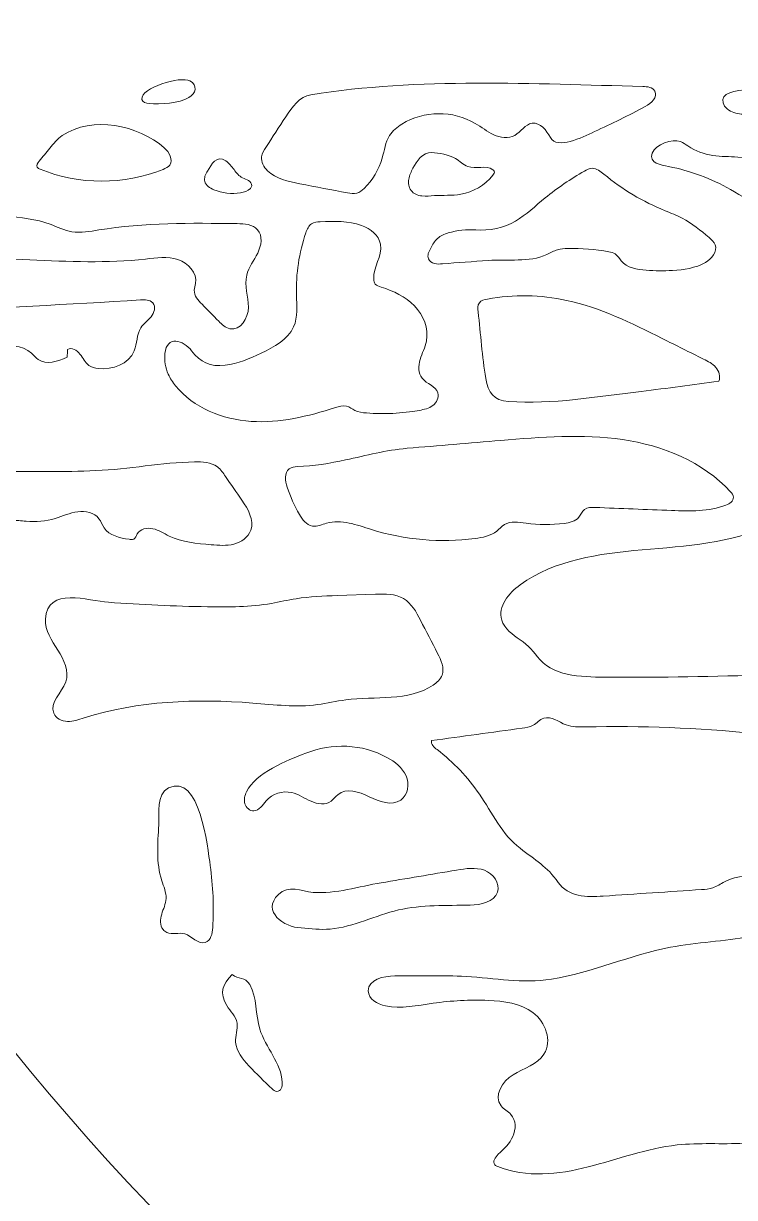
# Model space of a CAD drawing. Header units: millimetres. Extents: x 270 to 572, y -98 to 204.
# Drawn here: x 304.4 to 348, y -50.4 to 21.7 of the extents above; entities that cross this region are included whole.
import ezdxf

# ---------------------------------------------------------------- set-up
doc = ezdxf.new("R2010")
doc.units = ezdxf.units.MM
doc.header["$MEASUREMENT"] = 0
doc.layers.add('layer 1', color=7, linetype='Continuous')

msp = doc.modelspace()

# ---------------------------------------------------------------- linework, layer by layer
at = {"layer": 'layer 1', "color": 30, "lineweight": 20}
msp.add_ellipse((421.3666, 53.4208), major_axis=(0, 151.0001), ratio=0.9999993, dxfattribs=at)
at = {"layer": 'layer 1', "color": 250, "lineweight": 9}
for points, knots in [([(312.124, 16.7576), (311.937, 16.7682), (311.7077, 16.8317), (311.683, 17.0151), (311.683, 17.0151), (311.5701, 17.7489), (314.0713, 18.4509), (314.6146, 18.1616), (314.6146, 18.1616), (315.1261, 17.8865), (314.9815, 17.3749), (314.5687, 17.1245), (314.5687, 17.1245), (313.9831, 16.7646), (312.7907, 16.7188), (312.124, 16.7576)], [0, 0, 0, 0, 0.2, 0.2, 0.2, 0.2, 0.4, 0.4, 0.4, 0.4, 0.6, 0.6, 0.6, 0.6, 1, 1, 1, 1]), ([(342.5581, 16.5812), (341.5386, 16.0344), (340.5014, 15.5193), (339.4502, 15.0396), (339.4502, 15.0396), (338.6564, 14.6797), (337.1712, 13.9213), (336.7408, 14.6797), (336.7408, 14.6797), (336.4903, 15.1172), (336.1235, 15.6181), (335.6225, 15.5511), (335.6225, 15.5511), (335.1886, 15.4946), (334.9381, 15.0254), (334.5501, 14.8103), (334.5501, 14.8103), (334.162, 14.5951), (333.6681, 14.6656), (333.266, 14.8491), (333.266, 14.8491), (332.8603, 15.036), (332.511, 15.3218), (332.1265, 15.5476), (332.1265, 15.5476), (330.7753, 16.3519), (328.9762, 16.3343), (327.6356, 15.5052), (327.6356, 15.5052), (327.3428, 15.3218), (327.0641, 15.0995), (326.8772, 14.8067), (326.8772, 14.8067), (326.6126, 14.3904), (326.5561, 13.8824), (326.4221, 13.4097), (326.4221, 13.4097), (326.221, 12.7112), (325.84, 12.0692), (325.3214, 11.5576), (325.3214, 11.5576), (325.1909, 11.4306), (325.0462, 11.3072), (324.8698, 11.2578), (324.8698, 11.2578), (324.6829, 11.2049), (324.4818, 11.2437), (324.2913, 11.2789), (324.2913, 11.2789), (323.3212, 11.4659), (322.3475, 11.6529), (321.3773, 11.8399), (321.3773, 11.8399), (320.6647, 11.9774), (319.9098, 12.1362), (319.3912, 12.6407), (319.3912, 12.6407), (319.1584, 12.8664), (318.982, 13.1804), (319.0243, 13.4979), (319.0243, 13.4979), (319.0525, 13.7096), (319.1725, 13.893), (319.2854, 14.0729), (319.2854, 14.0729), (319.6911, 14.6974), (320.0968, 15.3253), (320.5025, 15.9497), (320.5025, 15.9497), (320.887, 16.5424), (321.3527, 17.1915), (322.0476, 17.3044), (322.0476, 17.3044), (328.6622, 18.3557), (335.7142, 17.9782), (342.41, 17.8089), (342.41, 17.8089), (342.6887, 17.8018), (343.0167, 17.763), (343.1473, 17.5196), (343.1473, 17.5196), (343.3448, 17.1562), (342.9215, 16.7752), (342.5581, 16.5812)], [0, 0, 0, 0, 0.0454545, 0.0454545, 0.0454545, 0.0454545, 0.0909091, 0.0909091, 0.0909091, 0.0909091, 0.1363636, 0.1363636, 0.1363636, 0.1363636, 0.1818182, 0.1818182, 0.1818182, 0.1818182, 0.2272727, 0.2272727, 0.2272727, 0.2272727, 0.2727273, 0.2727273, 0.2727273, 0.2727273, 0.3181818, 0.3181818, 0.3181818, 0.3181818, 0.3636364, 0.3636364, 0.3636364, 0.3636364, 0.4090909, 0.4090909, 0.4090909, 0.4090909, 0.4545455, 0.4545455, 0.4545455, 0.4545455, 0.5, 0.5, 0.5, 0.5, 0.5454545, 0.5454545, 0.5454545, 0.5454545, 0.5909091, 0.5909091, 0.5909091, 0.5909091, 0.6363636, 0.6363636, 0.6363636, 0.6363636, 0.6818182, 0.6818182, 0.6818182, 0.6818182, 0.7272727, 0.7272727, 0.7272727, 0.7272727, 0.7727273, 0.7727273, 0.7727273, 0.7727273, 0.8181818, 0.8181818, 0.8181818, 0.8181818, 0.8636364, 0.8636364, 0.8636364, 0.8636364, 0.9090909, 0.9090909, 0.9090909, 0.9090909, 1, 1, 1, 1]), ([(360.645, 15.096), (358.8494, 13.9036), (356.5881, 13.7343), (354.4362, 13.6002), (354.4362, 13.6002), (353.7659, 13.5579), (353.0533, 13.5261), (352.4535, 13.8331), (352.4535, 13.8331), (351.9032, 14.1153), (351.5293, 14.6444), (351.0707, 15.0607), (351.0707, 15.0607), (350.4709, 15.6005), (349.7089, 15.9568), (348.9117, 16.0661), (348.9117, 16.0661), (348.6047, 16.1085), (348.2908, 16.1155), (347.9944, 16.2108), (347.9944, 16.2108), (347.7016, 16.306), (347.4159, 16.5106), (347.3347, 16.807), (347.3347, 16.807), (347.0067, 17.9606), (350.7532, 17.5972), (351.4199, 17.6219), (351.4199, 17.6219), (353.1273, 17.6889), (354.8313, 17.7877), (356.5317, 17.9147), (356.5317, 17.9147), (357.0961, 17.957), (357.6711, 18.0029), (358.2215, 17.8759), (358.2215, 17.8759), (359.2868, 17.6254), (360.0912, 16.7752), (360.8214, 15.9568), (360.8214, 15.9568), (360.9061, 15.8615), (360.9943, 15.7592), (361.0119, 15.6358), (361.0119, 15.6358), (361.0437, 15.4064), (360.8355, 15.223), (360.645, 15.096)], [0, 0, 0, 0, 0.0769231, 0.0769231, 0.0769231, 0.0769231, 0.1538462, 0.1538462, 0.1538462, 0.1538462, 0.2307692, 0.2307692, 0.2307692, 0.2307692, 0.3076923, 0.3076923, 0.3076923, 0.3076923, 0.3846154, 0.3846154, 0.3846154, 0.3846154, 0.4615385, 0.4615385, 0.4615385, 0.4615385, 0.5384615, 0.5384615, 0.5384615, 0.5384615, 0.6153846, 0.6153846, 0.6153846, 0.6153846, 0.6923077, 0.6923077, 0.6923077, 0.6923077, 0.7692308, 0.7692308, 0.7692308, 0.7692308, 0.8461538, 0.8461538, 0.8461538, 0.8461538, 1, 1, 1, 1]), ([(313.3834, 12.9864), (313.2882, 12.8559), (313.1329, 12.7853), (312.9812, 12.7253), (312.9812, 12.7253), (310.5894, 11.7623), (307.8236, 11.7623), (305.4353, 12.7324), (305.4353, 12.7324), (305.3683, 12.7571), (305.3013, 12.7888), (305.2625, 12.8488), (305.2625, 12.8488), (305.1919, 12.9688), (305.2836, 13.1169), (305.3718, 13.2228), (305.3718, 13.2228), (305.5905, 13.4909), (305.8093, 13.7554), (306.0245, 14.0236), (306.0245, 14.0236), (306.2573, 14.3058), (306.4937, 14.5951), (306.797, 14.7961), (306.797, 14.7961), (308.6456, 16.0273), (311.4361, 15.4629), (313.0447, 14.0447), (313.0447, 14.0447), (313.3517, 13.7766), (313.6268, 13.3145), (313.3834, 12.9864)], [0, 0, 0, 0, 0.1111111, 0.1111111, 0.1111111, 0.1111111, 0.2222222, 0.2222222, 0.2222222, 0.2222222, 0.3333333, 0.3333333, 0.3333333, 0.3333333, 0.4444444, 0.4444444, 0.4444444, 0.4444444, 0.5555556, 0.5555556, 0.5555556, 0.5555556, 0.6666667, 0.6666667, 0.6666667, 0.6666667, 0.7777778, 0.7777778, 0.7777778, 0.7777778, 1, 1, 1, 1]), ([(348.2343, 13.4697), (349.6525, 13.318), (350.9295, 12.5736), (352.1572, 11.8504), (352.1572, 11.8504), (352.2983, 11.7658), (352.4465, 11.6705), (352.4959, 11.5188), (352.4959, 11.5188), (352.5982, 11.1943), (352.2101, 10.9438), (351.8891, 10.8344), (351.8891, 10.8344), (351.2753, 10.6298), (350.6297, 10.4499), (349.9876, 10.5275), (349.9876, 10.5275), (349.1833, 10.6228), (348.4848, 11.099), (347.7792, 11.4941), (347.7792, 11.4941), (346.601, 12.1574), (345.3204, 12.6336), (343.9939, 12.8982), (343.9939, 12.8982), (343.5106, 12.997), (342.7592, 13.0922), (342.9885, 13.7237), (342.9885, 13.7237), (343.1861, 14.267), (344.2197, 14.6127), (344.7136, 14.4293), (344.7136, 14.4293), (344.8794, 14.3658), (345.024, 14.2564), (345.1722, 14.1576), (345.1722, 14.1576), (345.6343, 13.8578), (346.16, 13.6567), (346.7033, 13.5755), (346.7033, 13.5755), (347.2113, 13.4979), (347.7263, 13.5226), (348.2343, 13.4697)], [0, 0, 0, 0, 0.0833333, 0.0833333, 0.0833333, 0.0833333, 0.1666667, 0.1666667, 0.1666667, 0.1666667, 0.25, 0.25, 0.25, 0.25, 0.3333333, 0.3333333, 0.3333333, 0.3333333, 0.4166667, 0.4166667, 0.4166667, 0.4166667, 0.5, 0.5, 0.5, 0.5, 0.5833333, 0.5833333, 0.5833333, 0.5833333, 0.6666667, 0.6666667, 0.6666667, 0.6666667, 0.75, 0.75, 0.75, 0.75, 0.8333333, 0.8333333, 0.8333333, 0.8333333, 1, 1, 1, 1]), ([(328.8562, 11.092), (328.6022, 11.1202), (328.3447, 11.2225), (328.1895, 11.4271), (328.1895, 11.4271), (328.0413, 11.6211), (328.0096, 11.8822), (328.0519, 12.1221), (328.0519, 12.1221), (328.0907, 12.362), (328.1965, 12.5842), (328.3094, 12.7994), (328.3094, 12.7994), (328.5352, 13.2228), (328.9021, 13.7801), (329.4524, 13.7554), (329.4524, 13.7554), (329.9005, 13.7343), (330.5319, 13.6179), (330.9165, 13.3921), (330.9165, 13.3921), (331.1775, 13.2369), (331.3892, 12.997), (331.6749, 12.8947), (331.6749, 12.8947), (332.1688, 12.7218), (332.7791, 13.0005), (333.2095, 12.7042), (333.2095, 12.7042), (333.2413, 12.683), (333.2695, 12.6548), (333.2871, 12.623), (333.2871, 12.623), (333.3295, 12.5348), (333.2695, 12.4361), (333.2095, 12.3584), (333.2095, 12.3584), (332.7192, 11.7517), (332.0065, 11.3283), (331.2375, 11.1978), (331.2375, 11.1978), (330.7048, 11.1026), (330.1615, 11.1449), (329.6253, 11.1096), (329.6253, 11.1096), (329.3713, 11.0955), (329.1138, 11.0602), (328.8562, 11.092)], [0, 0, 0, 0, 0.0769231, 0.0769231, 0.0769231, 0.0769231, 0.1538462, 0.1538462, 0.1538462, 0.1538462, 0.2307692, 0.2307692, 0.2307692, 0.2307692, 0.3076923, 0.3076923, 0.3076923, 0.3076923, 0.3846154, 0.3846154, 0.3846154, 0.3846154, 0.4615385, 0.4615385, 0.4615385, 0.4615385, 0.5384615, 0.5384615, 0.5384615, 0.5384615, 0.6153846, 0.6153846, 0.6153846, 0.6153846, 0.6923077, 0.6923077, 0.6923077, 0.6923077, 0.7692308, 0.7692308, 0.7692308, 0.7692308, 0.8461538, 0.8461538, 0.8461538, 0.8461538, 1, 1, 1, 1]), ([(318.4175, 11.7164), (318.407, 11.6564), (318.3752, 11.6), (318.3329, 11.5541), (318.3329, 11.5541), (318.1847, 11.3848), (317.9519, 11.3178), (317.7296, 11.2825), (317.7296, 11.2825), (317.1793, 11.1978), (316.6078, 11.2648), (316.0963, 11.4765), (316.0963, 11.4765), (315.8528, 11.5753), (315.6024, 11.7305), (315.5353, 11.9845), (315.5353, 11.9845), (315.4789, 12.2032), (315.5777, 12.429), (315.6976, 12.6195), (315.6976, 12.6195), (315.9728, 13.0358), (316.2303, 13.6108), (316.8265, 13.2439), (316.8265, 13.2439), (317.0382, 13.1134), (317.1828, 12.9053), (317.331, 12.7077), (317.331, 12.7077), (317.4756, 12.5101), (317.6344, 12.3091), (317.8566, 12.1962), (317.8566, 12.1962), (317.973, 12.1397), (318.1071, 12.108), (318.2235, 12.0409), (318.2235, 12.0409), (318.3399, 11.9739), (318.4387, 11.8504), (318.4175, 11.7164)], [0, 0, 0, 0, 0.0909091, 0.0909091, 0.0909091, 0.0909091, 0.1818182, 0.1818182, 0.1818182, 0.1818182, 0.2727273, 0.2727273, 0.2727273, 0.2727273, 0.3636364, 0.3636364, 0.3636364, 0.3636364, 0.4545455, 0.4545455, 0.4545455, 0.4545455, 0.5454545, 0.5454545, 0.5454545, 0.5454545, 0.6363636, 0.6363636, 0.6363636, 0.6363636, 0.7272727, 0.7272727, 0.7272727, 0.7272727, 0.8181818, 0.8181818, 0.8181818, 0.8181818, 1, 1, 1, 1]), ([(329.396, 7.8923), (329.5124, 8.1075), (329.6359, 8.3262), (329.8193, 8.4885), (329.8193, 8.4885), (330.0028, 8.6543), (330.2391, 8.7495), (330.472, 8.8201), (330.472, 8.8201), (331.0223, 8.9894), (331.6008, 9.0529), (332.1723, 9.0035), (332.1723, 9.0035), (332.9449, 8.9365), (333.9362, 9.1446), (334.5959, 9.5468), (334.5959, 9.5468), (335.2592, 9.9454), (335.8236, 10.4817), (336.4233, 10.972), (336.4233, 10.972), (337.1747, 11.5894), (337.9791, 12.1397), (338.8293, 12.616), (338.8293, 12.616), (338.9774, 12.7006), (339.1327, 12.7818), (339.302, 12.7888), (339.302, 12.7888), (339.5772, 12.7959), (339.81, 12.6054), (340.0252, 12.429), (340.0252, 12.429), (341.1505, 11.4977), (342.417, 10.7392), (343.7717, 10.1853), (343.7717, 10.1853), (344.1245, 10.0372), (344.4878, 9.9066), (344.8265, 9.7303), (344.8265, 9.7303), (345.4333, 9.4163), (345.9589, 8.9718), (346.4775, 8.5343), (346.4775, 8.5343), (346.6257, 8.4109), (346.7773, 8.2768), (346.8479, 8.1004), (346.8479, 8.1004), (347.0102, 7.6771), (346.6398, 7.2326), (346.2482, 7.0068), (346.2482, 7.0068), (345.6414, 6.6646), (344.9288, 6.5588), (344.2338, 6.52), (344.2338, 6.52), (343.6976, 6.4918), (343.1614, 6.4953), (342.6252, 6.5306), (342.6252, 6.5306), (342.0572, 6.5729), (341.4328, 6.6787), (341.0729, 7.1197), (341.0729, 7.1197), (340.9565, 7.2608), (340.8718, 7.4301), (340.7202, 7.5324), (340.7202, 7.5324), (340.6037, 7.6136), (340.4626, 7.6418), (340.3215, 7.6665), (340.3215, 7.6665), (339.4925, 7.8111), (338.6529, 7.8817), (337.8097, 7.8676), (337.8097, 7.8676), (337.5981, 7.8641), (337.3793, 7.8535), (337.1747, 7.7935), (337.1747, 7.7935), (336.9419, 7.7265), (336.7373, 7.5995), (336.5186, 7.4972), (336.5186, 7.4972), (335.4214, 6.9927), (334.1267, 7.2291), (332.9238, 7.1373), (332.9238, 7.1373), (331.9889, 7.0668), (331.054, 6.9998), (330.1157, 6.9292), (330.1157, 6.9292), (329.9534, 6.9151), (329.7876, 6.9045), (329.6288, 6.9433), (329.6288, 6.9433), (329.4736, 6.9821), (329.3184, 7.0809), (329.2584, 7.2291), (329.2584, 7.2291), (329.1667, 7.4478), (329.2831, 7.6877), (329.396, 7.8923)], [0, 0, 0, 0, 0.037037, 0.037037, 0.037037, 0.037037, 0.0740741, 0.0740741, 0.0740741, 0.0740741, 0.1111111, 0.1111111, 0.1111111, 0.1111111, 0.1481481, 0.1481481, 0.1481481, 0.1481481, 0.1851852, 0.1851852, 0.1851852, 0.1851852, 0.2222222, 0.2222222, 0.2222222, 0.2222222, 0.2592593, 0.2592593, 0.2592593, 0.2592593, 0.2962963, 0.2962963, 0.2962963, 0.2962963, 0.3333333, 0.3333333, 0.3333333, 0.3333333, 0.3703704, 0.3703704, 0.3703704, 0.3703704, 0.4074074, 0.4074074, 0.4074074, 0.4074074, 0.4444444, 0.4444444, 0.4444444, 0.4444444, 0.4814815, 0.4814815, 0.4814815, 0.4814815, 0.5185185, 0.5185185, 0.5185185, 0.5185185, 0.5555556, 0.5555556, 0.5555556, 0.5555556, 0.5925926, 0.5925926, 0.5925926, 0.5925926, 0.6296296, 0.6296296, 0.6296296, 0.6296296, 0.6666667, 0.6666667, 0.6666667, 0.6666667, 0.7037037, 0.7037037, 0.7037037, 0.7037037, 0.7407407, 0.7407407, 0.7407407, 0.7407407, 0.7777778, 0.7777778, 0.7777778, 0.7777778, 0.8148148, 0.8148148, 0.8148148, 0.8148148, 0.8518519, 0.8518519, 0.8518519, 0.8518519, 0.8888889, 0.8888889, 0.8888889, 0.8888889, 0.9259259, 0.9259259, 0.9259259, 0.9259259, 1, 1, 1, 1]), ([(290.1671, 7.416), (289.7685, 7.6312), (289.5462, 8.1251), (289.6485, 8.5661), (289.6485, 8.5661), (289.8143, 9.2646), (290.7104, 10.1853), (291.4618, 10.1994), (291.4618, 10.1994), (292.0474, 10.21), (292.4778, 9.6773), (292.9752, 9.441), (292.9752, 9.441), (294.6368, 8.6472), (296.8875, 8.7672), (298.5985, 9.3104), (298.5985, 9.3104), (299.1488, 9.4868), (299.6815, 9.7161), (300.2424, 9.8431), (300.2424, 9.8431), (301.2478, 10.0724), (302.2921, 9.9701), (303.3187, 9.8678), (303.3187, 9.8678), (304.2465, 9.7761), (305.1848, 9.6773), (306.0597, 9.3563), (306.0597, 9.3563), (306.5007, 9.194), (306.924, 8.9753), (307.3897, 8.8977), (307.3897, 8.8977), (307.933, 8.8024), (308.4904, 8.9118), (309.0337, 9.0035), (309.0337, 9.0035), (311.8312, 9.4657), (314.6816, 9.4304), (317.518, 9.3951), (317.518, 9.3951), (317.9695, 9.3881), (318.4775, 9.3563), (318.7738, 9.0176), (318.7738, 9.0176), (319.1055, 8.6366), (319.0102, 8.044), (318.7844, 7.5889), (318.7844, 7.5889), (318.5622, 7.1373), (318.227, 6.7316), (318.1106, 6.2378), (318.1106, 6.2378), (317.9589, 5.5922), (318.2129, 4.9219), (318.2129, 4.2587), (318.2129, 4.2587), (318.2094, 3.5919), (317.7261, 2.8088), (317.0735, 2.9463), (317.0735, 2.9463), (316.8018, 3.0028), (316.5866, 3.2109), (316.3926, 3.412), (316.3926, 3.412), (316.0504, 3.7577), (315.7117, 4.0999), (315.3695, 4.4456), (315.3695, 4.4456), (315.1332, 4.6855), (314.8827, 4.9678), (314.8933, 5.3029), (314.8933, 5.3029), (314.8968, 5.444), (314.9497, 5.5781), (314.9744, 5.7192), (314.9744, 5.7192), (315.0873, 6.3753), (314.5229, 6.9927), (313.8879, 7.1938), (313.8879, 7.1938), (313.2529, 7.3949), (312.5685, 7.2926), (311.9053, 7.2185), (311.9053, 7.2185), (307.1922, 6.6893), (302.3979, 7.6841), (297.6989, 7.0491), (297.6989, 7.0491), (296.6582, 6.9116), (295.5858, 6.6928), (294.5768, 6.9786), (294.5768, 6.9786), (293.7725, 7.2044), (293.0881, 7.7335), (292.3155, 8.0475), (292.3155, 8.0475), (292.2062, 8.0898), (292.0897, 8.1322), (291.9733, 8.1145), (291.9733, 8.1145), (291.7193, 8.0793), (291.5817, 7.8076), (291.4089, 7.6206), (291.4089, 7.6206), (291.0984, 7.2926), (290.5622, 7.2044), (290.1671, 7.416)], [0, 0, 0, 0, 0.0357143, 0.0357143, 0.0357143, 0.0357143, 0.0714286, 0.0714286, 0.0714286, 0.0714286, 0.1071429, 0.1071429, 0.1071429, 0.1071429, 0.1428571, 0.1428571, 0.1428571, 0.1428571, 0.1785714, 0.1785714, 0.1785714, 0.1785714, 0.2142857, 0.2142857, 0.2142857, 0.2142857, 0.25, 0.25, 0.25, 0.25, 0.2857143, 0.2857143, 0.2857143, 0.2857143, 0.3214286, 0.3214286, 0.3214286, 0.3214286, 0.3571429, 0.3571429, 0.3571429, 0.3571429, 0.3928571, 0.3928571, 0.3928571, 0.3928571, 0.4285714, 0.4285714, 0.4285714, 0.4285714, 0.4642857, 0.4642857, 0.4642857, 0.4642857, 0.5, 0.5, 0.5, 0.5, 0.5357143, 0.5357143, 0.5357143, 0.5357143, 0.5714286, 0.5714286, 0.5714286, 0.5714286, 0.6071429, 0.6071429, 0.6071429, 0.6071429, 0.6428571, 0.6428571, 0.6428571, 0.6428571, 0.6785714, 0.6785714, 0.6785714, 0.6785714, 0.7142857, 0.7142857, 0.7142857, 0.7142857, 0.75, 0.75, 0.75, 0.75, 0.7857143, 0.7857143, 0.7857143, 0.7857143, 0.8214286, 0.8214286, 0.8214286, 0.8214286, 0.8571429, 0.8571429, 0.8571429, 0.8571429, 0.8928571, 0.8928571, 0.8928571, 0.8928571, 0.9285714, 0.9285714, 0.9285714, 0.9285714, 1, 1, 1, 1]), ([(320.9893, 3.0628), (321.2574, 3.666), (321.1798, 4.361), (321.1622, 5.0207), (321.1622, 5.0207), (321.1233, 6.3118), (321.3174, 7.6065), (321.7372, 8.8271), (321.7372, 8.8271), (321.8113, 9.0423), (321.8995, 9.2646), (322.09, 9.3881), (322.09, 9.3881), (322.2417, 9.4833), (322.4322, 9.4974), (322.6156, 9.5045), (322.6156, 9.5045), (323.4693, 9.5433), (324.3513, 9.5715), (325.1591, 9.2787), (325.1591, 9.2787), (325.6953, 9.0811), (326.221, 8.686), (326.3233, 8.1251), (326.3233, 8.1251), (326.4503, 7.4019), (325.8506, 6.7211), (325.9, 5.9908), (325.9, 5.9908), (325.907, 5.8814), (325.9317, 5.7721), (325.9987, 5.6874), (325.9987, 5.6874), (326.0834, 5.5816), (326.2245, 5.5393), (326.355, 5.4969), (326.355, 5.4969), (327.1065, 5.2606), (327.8473, 4.9148), (328.3976, 4.3469), (328.3976, 4.3469), (328.9515, 3.7789), (329.2866, 2.964), (329.1349, 2.1879), (329.1349, 2.1879), (329.0573, 1.7963), (328.8633, 1.4364), (328.7504, 1.0519), (328.7504, 1.0519), (328.641, 0.6674), (328.6269, 0.2158), (328.8739, -0.0981), (328.8739, -0.0981), (329.1561, -0.4474), (329.7135, -0.5673), (329.8405, -0.9977), (329.8405, -0.9977), (329.9216, -1.2799), (329.7629, -1.5904), (329.523, -1.7668), (329.523, -1.7668), (329.2866, -1.9432), (328.9868, -2.0102), (328.6975, -2.0631), (328.6975, -2.0631), (327.6286, -2.2571), (326.535, -2.3136), (325.4519, -2.2254), (325.4519, -2.2254), (325.205, -2.2077), (324.9545, -2.1795), (324.7358, -2.0666), (324.7358, -2.0666), (324.5665, -1.9855), (324.4183, -1.855), (324.2348, -1.8056), (324.2348, -1.8056), (324.0091, -1.7456), (323.7692, -1.8197), (323.5469, -1.8938), (323.5469, -1.8938), (321.8748, -2.4371), (320.1285, -2.8533), (318.3752, -2.7404), (318.3752, -2.7404), (316.6219, -2.6276), (314.8474, -1.922), (313.7468, -0.5532), (313.7468, -0.5532), (313.5704, -0.3345), (313.4116, -0.1017), (313.2987, 0.1559), (313.2987, 0.1559), (313.1188, 0.5474), (313.0483, 0.9884), (313.0906, 1.4153), (313.0906, 1.4153), (313.2035, 2.5759), (314.2336, 2.2478), (314.731, 1.5881), (314.731, 1.5881), (315.2602, 0.8861), (315.8528, 0.6004), (316.7912, 0.6991), (316.7912, 0.6991), (317.5673, 0.7838), (318.2905, 1.1189), (318.9961, 1.4541), (318.9961, 1.4541), (319.7863, 1.828), (320.6365, 2.2655), (320.9893, 3.0628)], [0, 0, 0, 0, 0.0344828, 0.0344828, 0.0344828, 0.0344828, 0.0689655, 0.0689655, 0.0689655, 0.0689655, 0.1034483, 0.1034483, 0.1034483, 0.1034483, 0.137931, 0.137931, 0.137931, 0.137931, 0.1724138, 0.1724138, 0.1724138, 0.1724138, 0.2068966, 0.2068966, 0.2068966, 0.2068966, 0.2413793, 0.2413793, 0.2413793, 0.2413793, 0.2758621, 0.2758621, 0.2758621, 0.2758621, 0.3103448, 0.3103448, 0.3103448, 0.3103448, 0.3448276, 0.3448276, 0.3448276, 0.3448276, 0.3793103, 0.3793103, 0.3793103, 0.3793103, 0.4137931, 0.4137931, 0.4137931, 0.4137931, 0.4482759, 0.4482759, 0.4482759, 0.4482759, 0.4827586, 0.4827586, 0.4827586, 0.4827586, 0.5172414, 0.5172414, 0.5172414, 0.5172414, 0.5517241, 0.5517241, 0.5517241, 0.5517241, 0.5862069, 0.5862069, 0.5862069, 0.5862069, 0.6206897, 0.6206897, 0.6206897, 0.6206897, 0.6551724, 0.6551724, 0.6551724, 0.6551724, 0.6896552, 0.6896552, 0.6896552, 0.6896552, 0.7241379, 0.7241379, 0.7241379, 0.7241379, 0.7586207, 0.7586207, 0.7586207, 0.7586207, 0.7931034, 0.7931034, 0.7931034, 0.7931034, 0.8275862, 0.8275862, 0.8275862, 0.8275862, 0.862069, 0.862069, 0.862069, 0.862069, 0.8965517, 0.8965517, 0.8965517, 0.8965517, 0.9310345, 0.9310345, 0.9310345, 0.9310345, 1, 1, 1, 1]), ([(332.3805, 4.5303), (332.4934, 4.6855), (332.698, 4.7349), (332.885, 4.7667), (332.885, 4.7667), (334.4866, 5.0524), (336.1411, 5.0277), (337.7321, 4.6855), (337.7321, 4.6855), (339.7959, 4.2446), (341.7115, 3.2885), (343.6023, 2.3466), (343.6023, 2.3466), (344.442, 1.9233), (345.2851, 1.5035), (346.1247, 1.0837), (346.1247, 1.0837), (346.3999, 0.9461), (346.6821, 0.805), (346.8867, 0.5757), (346.8867, 0.5757), (347.0878, 0.3428), (347.1972, 0.0042), (347.0702, -0.2745), (347.0702, -0.2745), (345.4862, -0.4932), (343.9022, -0.7084), (342.3182, -0.8989), (342.3182, -0.8989), (339.69, -1.2129), (336.8255, -1.7174), (334.1726, -1.5198), (334.1726, -1.5198), (333.2448, -1.4528), (332.9343, -0.9871), (332.7791, -0.1017), (332.7791, -0.1017), (332.5428, 1.2354), (332.4652, 2.6218), (332.3064, 3.9729), (332.3064, 3.9729), (332.2852, 4.1634), (332.2676, 4.3751), (332.3805, 4.5303)], [0, 0, 0, 0, 0.0833333, 0.0833333, 0.0833333, 0.0833333, 0.1666667, 0.1666667, 0.1666667, 0.1666667, 0.25, 0.25, 0.25, 0.25, 0.3333333, 0.3333333, 0.3333333, 0.3333333, 0.4166667, 0.4166667, 0.4166667, 0.4166667, 0.5, 0.5, 0.5, 0.5, 0.5833333, 0.5833333, 0.5833333, 0.5833333, 0.6666667, 0.6666667, 0.6666667, 0.6666667, 0.75, 0.75, 0.75, 0.75, 0.8333333, 0.8333333, 0.8333333, 0.8333333, 1, 1, 1, 1]), ([(293.836, 0.9002), (293.3774, 0.7697), (292.9576, 0.5333), (292.506, 0.3852), (292.506, 0.3852), (292.0509, 0.237), (291.5323, 0.1876), (291.1161, 0.4169), (291.1161, 0.4169), (291.5923, 1.4082), (292.0933, 2.3889), (292.6189, 3.3556), (292.6189, 3.3556), (292.7142, 3.5319), (292.8165, 3.7154), (292.9893, 3.8177), (292.9893, 3.8177), (293.1481, 3.9129), (293.3386, 3.9235), (293.522, 3.9341), (293.522, 3.9341), (295.1483, 4.0223), (296.7605, 4.0047), (298.3833, 4.0576), (298.3833, 4.0576), (302.7895, 4.2093), (307.1922, 4.428), (311.5913, 4.7173), (311.5913, 4.7173), (311.8594, 4.7349), (312.1734, 4.7349), (312.3462, 4.5303), (312.3462, 4.5303), (312.5473, 4.2939), (312.4415, 3.9235), (312.2475, 3.6836), (312.2475, 3.6836), (312.0534, 3.4438), (311.7818, 3.2674), (311.616, 3.0063), (311.616, 3.0063), (311.3479, 2.59), (311.3902, 2.0468), (311.2068, 1.5917), (311.2068, 1.5917), (310.8752, 0.7732), (309.8697, 0.4028), (308.9948, 0.5086), (308.9948, 0.5086), (308.7938, 0.5333), (308.5892, 0.5827), (308.4269, 0.6956), (308.4269, 0.6956), (308.1835, 0.8649), (308.0635, 1.1542), (307.8801, 1.3906), (307.8801, 1.3906), (307.7002, 1.6234), (307.3827, 1.8139), (307.1216, 1.6799), (307.1216, 1.6799), (307.1145, 1.5176), (307.104, 1.3553), (307.0969, 1.193), (307.0969, 1.193), (306.5254, 0.9426), (305.8269, 0.7062), (305.3118, 1.0625), (305.3118, 1.0625), (305.1637, 1.1648), (305.0473, 1.313), (304.9097, 1.4364), (304.9097, 1.4364), (304.3417, 1.9621), (303.4033, 2.0221), (302.7718, 1.574), (302.7718, 1.574), (302.5708, 1.4364), (302.4014, 1.2495), (302.1862, 1.1401), (302.1862, 1.1401), (301.9746, 1.0308), (301.7276, 0.999), (301.4913, 0.9708), (301.4913, 0.9708), (299.8367, 0.7873), (298.1646, 0.7732), (296.5065, 0.932), (296.5065, 0.932), (295.614, 1.0166), (294.6968, 1.1507), (293.836, 0.9002)], [0, 0, 0, 0, 0.0416667, 0.0416667, 0.0416667, 0.0416667, 0.0833333, 0.0833333, 0.0833333, 0.0833333, 0.125, 0.125, 0.125, 0.125, 0.1666667, 0.1666667, 0.1666667, 0.1666667, 0.2083333, 0.2083333, 0.2083333, 0.2083333, 0.25, 0.25, 0.25, 0.25, 0.2916667, 0.2916667, 0.2916667, 0.2916667, 0.3333333, 0.3333333, 0.3333333, 0.3333333, 0.375, 0.375, 0.375, 0.375, 0.4166667, 0.4166667, 0.4166667, 0.4166667, 0.4583333, 0.4583333, 0.4583333, 0.4583333, 0.5, 0.5, 0.5, 0.5, 0.5416667, 0.5416667, 0.5416667, 0.5416667, 0.5833333, 0.5833333, 0.5833333, 0.5833333, 0.625, 0.625, 0.625, 0.625, 0.6666667, 0.6666667, 0.6666667, 0.6666667, 0.7083333, 0.7083333, 0.7083333, 0.7083333, 0.75, 0.75, 0.75, 0.75, 0.7916667, 0.7916667, 0.7916667, 0.7916667, 0.8333333, 0.8333333, 0.8333333, 0.8333333, 0.875, 0.875, 0.875, 0.875, 0.9166667, 0.9166667, 0.9166667, 0.9166667, 1, 1, 1, 1]), ([(320.7212, -5.6614), (320.8623, -5.5521), (321.0493, -5.5274), (321.2257, -5.5062), (321.2257, -5.5062), (322.1711, -5.5062), (323.2471, -5.2946), (324.1713, -5.1041), (324.1713, -5.1041), (325.4625, -4.8395), (326.6302, -4.5043), (327.9567, -4.3914), (327.9567, -4.3914), (329.8687, -4.2327), (331.7808, -4.0704), (333.6893, -3.9117), (333.6893, -3.9117), (336.1799, -3.7035), (338.6952, -3.4954), (341.1682, -3.8587), (341.1682, -3.8587), (343.6376, -4.2186), (346.1, -5.2099), (347.7792, -7.0584), (347.7792, -7.0584), (347.8674, -7.1572), (347.9556, -7.2666), (347.9662, -7.3971), (347.9662, -7.3971), (347.9803, -7.6335), (347.7334, -7.7922), (347.5111, -7.8804), (347.5111, -7.8804), (346.4598, -8.2896), (345.2992, -8.2508), (344.1703, -8.2085), (344.1703, -8.2085), (342.6075, -8.145), (341.0447, -8.085), (339.4784, -8.0215), (339.4784, -8.0215), (339.2526, -8.0109), (339.0021, -8.0109), (338.8257, -8.1521), (338.8257, -8.1521), (338.674, -8.2755), (338.6105, -8.4731), (338.4835, -8.6248), (338.4835, -8.6248), (338.2719, -8.8788), (337.9156, -8.9564), (337.584, -8.9987), (337.584, -8.9987), (336.8078, -9.094), (336.0212, -9.0904), (335.245, -8.9846), (335.245, -8.9846), (334.7935, -8.9211), (334.2996, -8.8364), (333.9151, -9.0728), (333.9151, -9.0728), (333.7387, -9.1822), (333.6046, -9.3444), (333.4459, -9.475), (333.4459, -9.475), (333.0755, -9.7713), (332.5851, -9.8666), (332.1159, -9.9265), (332.1159, -9.9265), (329.9887, -10.2052), (327.8014, -10.0147), (325.7553, -9.3762), (325.7553, -9.3762), (324.8593, -9.094), (323.9138, -8.7271), (323.0142, -8.9881), (323.0142, -8.9881), (322.725, -9.0693), (322.4357, -9.2174), (322.1393, -9.1681), (322.1393, -9.1681), (321.7725, -9.1046), (321.529, -8.7659), (321.3421, -8.4449), (321.3421, -8.4449), (321.0387, -7.9157), (320.7882, -7.3548), (320.5977, -6.7762), (320.5977, -6.7762), (320.4707, -6.3952), (320.4037, -5.9013), (320.7212, -5.6614)], [0, 0, 0, 0, 0.0416667, 0.0416667, 0.0416667, 0.0416667, 0.0833333, 0.0833333, 0.0833333, 0.0833333, 0.125, 0.125, 0.125, 0.125, 0.1666667, 0.1666667, 0.1666667, 0.1666667, 0.2083333, 0.2083333, 0.2083333, 0.2083333, 0.25, 0.25, 0.25, 0.25, 0.2916667, 0.2916667, 0.2916667, 0.2916667, 0.3333333, 0.3333333, 0.3333333, 0.3333333, 0.375, 0.375, 0.375, 0.375, 0.4166667, 0.4166667, 0.4166667, 0.4166667, 0.4583333, 0.4583333, 0.4583333, 0.4583333, 0.5, 0.5, 0.5, 0.5, 0.5416667, 0.5416667, 0.5416667, 0.5416667, 0.5833333, 0.5833333, 0.5833333, 0.5833333, 0.625, 0.625, 0.625, 0.625, 0.6666667, 0.6666667, 0.6666667, 0.6666667, 0.7083333, 0.7083333, 0.7083333, 0.7083333, 0.75, 0.75, 0.75, 0.75, 0.7916667, 0.7916667, 0.7916667, 0.7916667, 0.8333333, 0.8333333, 0.8333333, 0.8333333, 0.875, 0.875, 0.875, 0.875, 0.9166667, 0.9166667, 0.9166667, 0.9166667, 1, 1, 1, 1]), ([(340.3003, -18.4355), (338.9845, -18.4249), (337.0372, -18.4637), (336.0988, -17.3525), (336.0988, -17.3525), (335.6966, -16.8762), (335.4003, -16.5058), (334.8782, -16.1354), (334.8782, -16.1354), (334.4301, -15.8179), (333.9221, -15.4898), (333.7528, -14.9324), (333.7528, -14.9324), (333.5023, -14.0999), (334.1832, -13.2779), (334.8923, -12.7699), (334.8923, -12.7699), (339.1962, -9.6655), (345.4262, -11.38), (350.2169, -9.0975), (350.2169, -9.0975), (350.6544, -8.8894), (351.0777, -8.6459), (351.5363, -8.4907), (351.5363, -8.4907), (352.3759, -8.2014), (353.279, -8.2085), (354.1645, -8.1732), (354.1645, -8.1732), (355.4345, -8.1238), (356.6939, -7.9792), (357.9428, -7.7746), (357.9428, -7.7746), (362.8358, -6.9773), (367.6089, -5.2699), (372.5513, -4.7195), (372.5513, -4.7195), (374.4034, -4.5149), (376.2731, -4.4726), (378.1252, -4.6772), (378.1252, -4.6772), (378.3051, -4.6948), (378.5027, -4.7266), (378.6155, -4.8677), (378.6155, -4.8677), (378.7355, -5.0194), (378.7143, -5.2381), (378.6614, -5.4216), (378.6614, -5.4216), (378.3651, -6.4658), (377.3385, -7.1713), (376.2802, -7.4006), (376.2802, -7.4006), (375.2183, -7.6335), (374.1176, -7.4782), (373.0452, -7.323), (373.0452, -7.323), (371.694, -7.1255), (370.3394, -6.9279), (368.9847, -6.7304), (368.9847, -6.7304), (368.7378, -6.6951), (368.4802, -6.6598), (368.2368, -6.7233), (368.2368, -6.7233), (367.8876, -6.815), (367.623, -7.0937), (367.3478, -7.3266), (367.3478, -7.3266), (365.8027, -8.6354), (363.5837, -8.6777), (361.5623, -8.6107), (361.5623, -8.6107), (360.4157, -8.5719), (359.2198, -8.5366), (358.0945, -8.7271), (358.0945, -8.7271), (357.2337, -8.8717), (356.4152, -9.1504), (355.7026, -9.6655), (355.7026, -9.6655), (357.3042, -11.8068), (358.9058, -13.9482), (360.5075, -16.0896), (360.5075, -16.0896), (360.8108, -16.4952), (361.1248, -17.0491), (360.8426, -17.4724), (360.8426, -17.4724), (360.6309, -17.7899), (360.19, -17.8429), (359.809, -17.864), (359.809, -17.864), (353.3108, -18.2062), (346.8091, -18.4743), (340.3003, -18.4355)], [0, 0, 0, 0, 0.04, 0.04, 0.04, 0.04, 0.08, 0.08, 0.08, 0.08, 0.12, 0.12, 0.12, 0.12, 0.16, 0.16, 0.16, 0.16, 0.2, 0.2, 0.2, 0.2, 0.24, 0.24, 0.24, 0.24, 0.28, 0.28, 0.28, 0.28, 0.32, 0.32, 0.32, 0.32, 0.36, 0.36, 0.36, 0.36, 0.4, 0.4, 0.4, 0.4, 0.44, 0.44, 0.44, 0.44, 0.48, 0.48, 0.48, 0.48, 0.52, 0.52, 0.52, 0.52, 0.56, 0.56, 0.56, 0.56, 0.6, 0.6, 0.6, 0.6, 0.64, 0.64, 0.64, 0.64, 0.68, 0.68, 0.68, 0.68, 0.72, 0.72, 0.72, 0.72, 0.76, 0.76, 0.76, 0.76, 0.8, 0.8, 0.8, 0.8, 0.84, 0.84, 0.84, 0.84, 0.88, 0.88, 0.88, 0.88, 0.92, 0.92, 0.92, 0.92, 1, 1, 1, 1]), ([(304.5816, -8.8717), (304.2747, -8.8435), (303.9642, -8.7835), (303.6644, -8.8435), (303.6644, -8.8435), (302.9271, -8.9952), (302.5355, -9.7784), (302.1404, -10.4169), (302.1404, -10.4169), (301.7417, -11.0554), (300.9938, -11.6939), (300.3165, -11.3659), (300.3165, -11.3659), (299.4169, -10.9319), (299.7097, -9.3197), (298.8066, -8.8894), (298.8066, -8.8894), (298.4362, -8.713), (297.9988, -8.8223), (297.586, -8.8788), (297.586, -8.8788), (297.1062, -8.9493), (296.5912, -8.9352), (296.1678, -8.6953), (296.1678, -8.6953), (295.7445, -8.4554), (295.4517, -7.9439), (295.5822, -7.4782), (295.5822, -7.4782), (295.6916, -7.0937), (296.0408, -6.8362), (296.3654, -6.6069), (296.3654, -6.6069), (296.7288, -6.3529), (297.0992, -6.0954), (297.526, -5.9684), (297.526, -5.9684), (297.9141, -5.8484), (298.3304, -5.8449), (298.7396, -5.8414), (298.7396, -5.8414), (300.126, -5.8414), (301.5124, -5.8237), (302.8988, -5.8167), (302.8988, -5.8167), (304.8815, -5.8026), (306.8782, -5.8519), (308.8608, -5.7637), (308.8608, -5.7637), (310.8822, -5.6756), (312.8825, -5.2663), (314.9109, -5.224), (314.9109, -5.224), (315.3942, -5.2134), (315.9163, -5.2416), (316.3079, -5.5344), (316.3079, -5.5344), (316.5161, -5.6897), (316.6642, -5.9084), (316.8124, -6.1236), (316.8124, -6.1236), (317.1475, -6.6104), (317.4792, -7.0937), (317.8108, -7.5806), (317.8108, -7.5806), (318.1882, -8.1309), (318.5833, -8.7941), (318.3611, -9.4221), (318.3611, -9.4221), (318.2059, -9.863), (317.772, -10.1558), (317.3204, -10.2722), (317.3204, -10.2722), (316.8688, -10.3851), (316.3926, -10.3463), (315.9269, -10.3075), (315.9269, -10.3075), (315.0485, -10.2334), (314.1454, -10.1558), (313.3517, -9.7748), (313.3517, -9.7748), (313.0236, -9.6161), (312.7131, -9.4079), (312.3568, -9.3268), (312.3568, -9.3268), (312.0005, -9.2457), (311.5701, -9.3339), (311.3867, -9.6478), (311.3867, -9.6478), (311.3232, -9.7607), (311.2879, -9.8983), (311.175, -9.9583), (311.175, -9.9583), (311.0903, -10.0041), (310.9916, -9.99), (310.8963, -9.9759), (310.8963, -9.9759), (310.3248, -9.8877), (309.6863, -9.7572), (309.3582, -9.2774), (309.3582, -9.2774), (309.2383, -9.101), (309.1712, -8.8858), (309.0442, -8.713), (309.0442, -8.713), (308.7585, -8.3249), (308.2187, -8.2156), (307.7425, -8.2826), (307.7425, -8.2826), (307.2662, -8.3496), (306.8253, -8.5613), (306.3667, -8.6989), (306.3667, -8.6989), (305.7916, -8.8717), (305.1813, -8.9317), (304.5816, -8.8717)], [0, 0, 0, 0, 0.0333333, 0.0333333, 0.0333333, 0.0333333, 0.0666667, 0.0666667, 0.0666667, 0.0666667, 0.1, 0.1, 0.1, 0.1, 0.1333333, 0.1333333, 0.1333333, 0.1333333, 0.1666667, 0.1666667, 0.1666667, 0.1666667, 0.2, 0.2, 0.2, 0.2, 0.2333333, 0.2333333, 0.2333333, 0.2333333, 0.2666667, 0.2666667, 0.2666667, 0.2666667, 0.3, 0.3, 0.3, 0.3, 0.3333333, 0.3333333, 0.3333333, 0.3333333, 0.3666667, 0.3666667, 0.3666667, 0.3666667, 0.4, 0.4, 0.4, 0.4, 0.4333333, 0.4333333, 0.4333333, 0.4333333, 0.4666667, 0.4666667, 0.4666667, 0.4666667, 0.5, 0.5, 0.5, 0.5, 0.5333333, 0.5333333, 0.5333333, 0.5333333, 0.5666667, 0.5666667, 0.5666667, 0.5666667, 0.6, 0.6, 0.6, 0.6, 0.6333333, 0.6333333, 0.6333333, 0.6333333, 0.6666667, 0.6666667, 0.6666667, 0.6666667, 0.7, 0.7, 0.7, 0.7, 0.7333333, 0.7333333, 0.7333333, 0.7333333, 0.7666667, 0.7666667, 0.7666667, 0.7666667, 0.8, 0.8, 0.8, 0.8, 0.8333333, 0.8333333, 0.8333333, 0.8333333, 0.8666667, 0.8666667, 0.8666667, 0.8666667, 0.9, 0.9, 0.9, 0.9, 0.9333333, 0.9333333, 0.9333333, 0.9333333, 1, 1, 1, 1]), ([(307.1145, -21.1484), (306.7688, -21.1378), (306.4019, -20.9685), (306.2679, -20.6474), (306.2679, -20.6474), (305.9892, -19.9913), (306.7794, -19.4057), (307.0087, -18.7319), (307.0087, -18.7319), (307.231, -18.0722), (306.8888, -17.3666), (306.5219, -16.7775), (306.5219, -16.7775), (306.1515, -16.1883), (305.7246, -15.5674), (305.7599, -14.876), (305.7599, -14.876), (305.8657, -12.8511), (308.3987, -13.7542), (309.6263, -13.8424), (309.6263, -13.8424), (311.6477, -13.9941), (313.6692, -14.0822), (315.6976, -14.114), (315.6976, -14.114), (317.01, -14.1352), (318.3293, -14.1281), (319.624, -13.9094), (319.624, -13.9094), (320.132, -13.8212), (320.6365, -13.7012), (321.1445, -13.6201), (321.1445, -13.6201), (321.9771, -13.4896), (322.8237, -13.4578), (323.6669, -13.4296), (323.6669, -13.4296), (323.6669, -13.4296), (326.0164, -13.3449), (326.0164, -13.3449), (326.0164, -13.3449), (326.6055, -13.3238), (327.2299, -13.3132), (327.7344, -13.6166), (327.7344, -13.6166), (328.2212, -13.9059), (328.507, -14.435), (328.768, -14.9395), (328.768, -14.9395), (329.1208, -15.6204), (329.4701, -16.3012), (329.8228, -16.9786), (329.8228, -16.9786), (330.038, -17.3913), (330.2568, -17.8711), (330.0945, -18.305), (330.0945, -18.305), (329.9992, -18.5696), (329.777, -18.7671), (329.5442, -18.9224), (329.5442, -18.9224), (328.0202, -19.9419), (326.0023, -19.5891), (324.1819, -19.829), (324.1819, -19.829), (323.6034, -19.9066), (323.0354, -20.0442), (322.4604, -20.1218), (322.4604, -20.1218), (321.141, -20.2947), (319.804, -20.1289), (318.4775, -20.0266), (318.4775, -20.0266), (315.0027, -19.7479), (311.4502, -19.8819), (308.1305, -20.9402), (308.1305, -20.9402), (307.7989, -21.0461), (307.4638, -21.159), (307.1145, -21.1484)], [0, 0, 0, 0, 0.047619, 0.047619, 0.047619, 0.047619, 0.0952381, 0.0952381, 0.0952381, 0.0952381, 0.1428571, 0.1428571, 0.1428571, 0.1428571, 0.1904762, 0.1904762, 0.1904762, 0.1904762, 0.2380952, 0.2380952, 0.2380952, 0.2380952, 0.2857143, 0.2857143, 0.2857143, 0.2857143, 0.3333333, 0.3333333, 0.3333333, 0.3333333, 0.3809524, 0.3809524, 0.3809524, 0.3809524, 0.4285714, 0.4285714, 0.4285714, 0.4285714, 0.4761905, 0.4761905, 0.4761905, 0.4761905, 0.5238095, 0.5238095, 0.5238095, 0.5238095, 0.5714286, 0.5714286, 0.5714286, 0.5714286, 0.6190476, 0.6190476, 0.6190476, 0.6190476, 0.6666667, 0.6666667, 0.6666667, 0.6666667, 0.7142857, 0.7142857, 0.7142857, 0.7142857, 0.7619048, 0.7619048, 0.7619048, 0.7619048, 0.8095238, 0.8095238, 0.8095238, 0.8095238, 0.8571429, 0.8571429, 0.8571429, 0.8571429, 0.9047619, 0.9047619, 0.9047619, 0.9047619, 1, 1, 1, 1]), ([(335.0052, -21.5647), (335.238, -21.5329), (335.4743, -21.5012), (335.679, -21.3883), (335.679, -21.3883), (335.9083, -21.2577), (336.0847, -21.0355), (336.3316, -20.9544), (336.3316, -20.9544), (336.7973, -20.8027), (337.2418, -21.1942), (337.7004, -21.3636), (337.7004, -21.3636), (338.0778, -21.5047), (338.4906, -21.4976), (338.8963, -21.4871), (338.8963, -21.4871), (342.3323, -21.4165), (345.7755, -21.5506), (349.1974, -21.8857), (349.1974, -21.8857), (349.3244, -21.8998), (349.4655, -21.9174), (349.5502, -22.0162), (349.5502, -22.0162), (349.6207, -22.0974), (349.6348, -22.2102), (349.6701, -22.3126), (349.6701, -22.3126), (349.8536, -22.8594), (350.5627, -22.9722), (351.0495, -23.2827), (351.0495, -23.2827), (351.7374, -23.7166), (351.9879, -24.5844), (352.189, -25.3747), (352.189, -25.3747), (352.3865, -26.1543), (352.5876, -26.9375), (352.7852, -27.7206), (352.7852, -27.7206), (352.9686, -28.4403), (353.152, -29.1776), (353.1132, -29.9184), (353.1132, -29.9184), (353.1097, -30.0137), (353.0991, -30.1125), (353.0392, -30.183), (353.0392, -30.183), (352.9686, -30.2712), (352.8451, -30.2959), (352.7322, -30.3136), (352.7322, -30.3136), (351.8291, -30.4617), (350.9119, -30.5499), (349.9982, -30.5746), (349.9982, -30.5746), (349.1198, -30.6028), (348.199, -30.5817), (347.4194, -30.9874), (347.4194, -30.9874), (347.1795, -31.1144), (346.9537, -31.2802), (346.6962, -31.3648), (346.6962, -31.3648), (346.481, -31.4424), (346.2447, -31.4566), (346.0153, -31.4707), (346.0153, -31.4707), (344.0045, -31.6047), (341.9937, -31.7352), (339.9828, -31.8693), (339.9828, -31.8693), (338.9598, -31.9363), (337.845, -31.9328), (337.2135, -31.0262), (337.2135, -31.0262), (336.5397, -30.056), (335.813, -29.6539), (334.8817, -28.9377), (334.8817, -28.9377), (333.7775, -28.0911), (333.1707, -26.7681), (332.3875, -25.6181), (332.3875, -25.6181), (331.6749, -24.5739), (330.793, -23.6461), (329.784, -22.8805), (329.784, -22.8805), (329.6006, -22.7429), (329.3925, -22.5489), (329.4489, -22.3267), (329.4489, -22.3267), (331.301, -22.0727), (333.1531, -21.8187), (335.0052, -21.5647)], [0, 0, 0, 0, 0.04, 0.04, 0.04, 0.04, 0.08, 0.08, 0.08, 0.08, 0.12, 0.12, 0.12, 0.12, 0.16, 0.16, 0.16, 0.16, 0.2, 0.2, 0.2, 0.2, 0.24, 0.24, 0.24, 0.24, 0.28, 0.28, 0.28, 0.28, 0.32, 0.32, 0.32, 0.32, 0.36, 0.36, 0.36, 0.36, 0.4, 0.4, 0.4, 0.4, 0.44, 0.44, 0.44, 0.44, 0.48, 0.48, 0.48, 0.48, 0.52, 0.52, 0.52, 0.52, 0.56, 0.56, 0.56, 0.56, 0.6, 0.6, 0.6, 0.6, 0.64, 0.64, 0.64, 0.64, 0.68, 0.68, 0.68, 0.68, 0.72, 0.72, 0.72, 0.72, 0.76, 0.76, 0.76, 0.76, 0.8, 0.8, 0.8, 0.8, 0.84, 0.84, 0.84, 0.84, 0.88, 0.88, 0.88, 0.88, 0.92, 0.92, 0.92, 0.92, 1, 1, 1, 1]), ([(327.5651, -25.9779), (327.0042, -26.3695), (326.2422, -26.0661), (325.6248, -25.7698), (325.6248, -25.7698), (325.0074, -25.4734), (324.2172, -25.2089), (323.6916, -25.6463), (323.6916, -25.6463), (323.5469, -25.7662), (323.4446, -25.9285), (323.2929, -26.0414), (323.2929, -26.0414), (322.9472, -26.3025), (322.4498, -26.2284), (322.0547, -26.052), (322.0547, -26.052), (321.6596, -25.8791), (321.2962, -25.6181), (320.8729, -25.5193), (320.8729, -25.5193), (320.312, -25.3888), (319.684, -25.5899), (319.2995, -26.0238), (319.2995, -26.0238), (319.0808, -26.2707), (318.8867, -26.62), (318.5551, -26.6376), (318.5551, -26.6376), (318.3011, -26.6552), (318.0718, -26.4471), (318.0013, -26.2037), (318.0013, -26.2037), (317.9307, -25.9603), (317.9907, -25.6957), (318.1, -25.4664), (318.1, -25.4664), (318.6504, -24.3163), (320.5871, -23.5508), (321.7337, -23.0992), (321.7337, -23.0992), (323.3353, -22.4713), (325.1944, -22.5207), (326.7149, -23.3603), (326.7149, -23.3603), (327.1982, -23.6284), (327.6603, -23.9847), (327.8826, -24.4892), (327.8826, -24.4892), (328.1048, -24.9901), (328.0166, -25.6604), (327.5651, -25.9779)], [0, 0, 0, 0, 0.0714286, 0.0714286, 0.0714286, 0.0714286, 0.1428571, 0.1428571, 0.1428571, 0.1428571, 0.2142857, 0.2142857, 0.2142857, 0.2142857, 0.2857143, 0.2857143, 0.2857143, 0.2857143, 0.3571429, 0.3571429, 0.3571429, 0.3571429, 0.4285714, 0.4285714, 0.4285714, 0.4285714, 0.5, 0.5, 0.5, 0.5, 0.5714286, 0.5714286, 0.5714286, 0.5714286, 0.6428571, 0.6428571, 0.6428571, 0.6428571, 0.7142857, 0.7142857, 0.7142857, 0.7142857, 0.7857143, 0.7857143, 0.7857143, 0.7857143, 0.8571429, 0.8571429, 0.8571429, 0.8571429, 1, 1, 1, 1]), ([(316.0222, -33.8025), (316.001, -34.1624), (315.9128, -34.5998), (315.5671, -34.7127), (315.5671, -34.7127), (315.1191, -34.8573), (314.7557, -34.3141), (314.3042, -34.1871), (314.3042, -34.1871), (313.9478, -34.0883), (313.5457, -34.2541), (313.207, -34.1059), (313.207, -34.1059), (313.1188, -34.0636), (313.0377, -34.0036), (312.9777, -33.926), (312.9777, -33.926), (312.7696, -33.6685), (312.7978, -33.2945), (312.893, -32.977), (312.893, -32.977), (312.9883, -32.6595), (313.147, -32.3526), (313.1612, -32.0245), (313.1612, -32.0245), (313.1788, -31.6435), (313.013, -31.2837), (312.8966, -30.9239), (312.8966, -30.9239), (312.5403, -29.8161), (312.6532, -28.6414), (312.7131, -27.4984), (312.7131, -27.4984), (312.7449, -26.8281), (312.565, -25.6075), (313.3058, -25.2336), (313.3058, -25.2336), (315.2284, -24.2634), (315.7188, -28.9095), (315.8705, -29.9925), (315.8705, -29.9925), (316.0469, -31.2519), (316.0998, -32.5325), (316.0222, -33.8025)], [0, 0, 0, 0, 0.0833333, 0.0833333, 0.0833333, 0.0833333, 0.1666667, 0.1666667, 0.1666667, 0.1666667, 0.25, 0.25, 0.25, 0.25, 0.3333333, 0.3333333, 0.3333333, 0.3333333, 0.4166667, 0.4166667, 0.4166667, 0.4166667, 0.5, 0.5, 0.5, 0.5, 0.5833333, 0.5833333, 0.5833333, 0.5833333, 0.6666667, 0.6666667, 0.6666667, 0.6666667, 0.75, 0.75, 0.75, 0.75, 0.8333333, 0.8333333, 0.8333333, 0.8333333, 1, 1, 1, 1]), ([(321.455, -33.8131), (320.4072, -33.8131), (318.9996, -32.8006), (320.0509, -31.7705), (320.0509, -31.7705), (320.6753, -31.1602), (321.4408, -31.58), (322.1923, -31.64), (322.1923, -31.64), (323.5399, -31.7458), (325.0286, -31.2766), (326.355, -31.0544), (326.355, -31.0544), (327.8967, -30.7933), (329.4383, -30.5358), (330.98, -30.2783), (330.98, -30.2783), (331.5479, -30.1795), (332.1477, -30.0878), (332.6909, -30.2853), (332.6909, -30.2853), (333.2342, -30.4829), (333.6752, -31.0826), (333.4917, -31.6294), (333.4917, -31.6294), (333.2801, -32.2503), (332.4793, -32.402), (331.8196, -32.4196), (331.8196, -32.4196), (330.352, -32.4655), (328.8598, -32.3879), (327.4275, -32.7195), (327.4275, -32.7195), (326.0058, -33.0476), (324.6793, -33.7708), (323.2259, -33.8907), (323.2259, -33.8907), (322.6368, -33.9401), (322.0441, -33.8872), (321.455, -33.8131)], [0, 0, 0, 0, 0.0909091, 0.0909091, 0.0909091, 0.0909091, 0.1818182, 0.1818182, 0.1818182, 0.1818182, 0.2727273, 0.2727273, 0.2727273, 0.2727273, 0.3636364, 0.3636364, 0.3636364, 0.3636364, 0.4545455, 0.4545455, 0.4545455, 0.4545455, 0.5454545, 0.5454545, 0.5454545, 0.5454545, 0.6363636, 0.6363636, 0.6363636, 0.6363636, 0.7272727, 0.7272727, 0.7272727, 0.7272727, 0.8181818, 0.8181818, 0.8181818, 0.8181818, 1, 1, 1, 1]), ([(348.6188, -47.0387), (347.2501, -47.1058), (345.8742, -46.9929), (344.5125, -47.1411), (344.5125, -47.1411), (342.6463, -47.3457), (340.8718, -48.0301), (339.0515, -48.4887), (339.0515, -48.4887), (337.2312, -48.9508), (335.2592, -49.1731), (333.5164, -48.471), (333.5164, -48.471), (333.4459, -48.4428), (333.3753, -48.4111), (333.3259, -48.3546), (333.3259, -48.3546), (333.1637, -48.1641), (333.3577, -47.8854), (333.5411, -47.7126), (333.5411, -47.7126), (333.8904, -47.388), (334.2432, -47.0493), (334.4372, -46.6154), (334.4372, -46.6154), (334.6347, -46.1815), (334.6383, -45.6276), (334.3208, -45.2713), (334.3208, -45.2713), (334.1408, -45.0702), (333.8798, -44.9503), (333.7105, -44.7351), (333.7105, -44.7351), (333.2342, -44.1319), (333.7881, -43.2323), (334.4513, -42.8372), (334.4513, -42.8372), (335.111, -42.4385), (335.933, -42.2127), (336.3457, -41.5601), (336.3457, -41.5601), (336.8608, -40.7452), (336.441, -39.5951), (335.6684, -39.0201), (335.6684, -39.0201), (334.8958, -38.4416), (333.8833, -38.311), (332.9202, -38.2722), (332.9202, -38.2722), (331.7949, -38.2264), (330.6625, -38.2828), (329.5477, -38.4451), (329.5477, -38.4451), (328.574, -38.5862), (327.5827, -38.8014), (326.6196, -38.6074), (326.6196, -38.6074), (326.1222, -38.5051), (325.5683, -38.1876), (325.5683, -37.6796), (325.5683, -37.6796), (325.5648, -36.9846), (326.4997, -36.7694), (327.1911, -36.7694), (327.1911, -36.7694), (328.6481, -36.7764), (330.1121, -36.7271), (331.5656, -36.8011), (331.5656, -36.8011), (333.3718, -36.8929), (334.9769, -37.2633), (336.8043, -36.9669), (336.8043, -36.9669), (339.302, -36.5648), (341.6268, -35.4817), (344.1103, -35.009), (344.1103, -35.009), (345.7261, -34.6986), (347.3841, -34.6598), (348.9963, -34.3423), (348.9963, -34.3423), (351.5081, -33.8484), (353.8929, -32.6842), (356.4505, -32.5643), (356.4505, -32.5643), (359.883, -32.4055), (363.3297, -34.3352), (364.9877, -37.3444), (364.9877, -37.3444), (365.5416, -38.3498), (365.905, -39.447), (366.2613, -40.5335), (366.2613, -40.5335), (366.42, -41.0133), (366.5788, -41.4931), (366.7375, -41.9729), (366.7375, -41.9729), (364.4374, -41.7541), (362.1373, -42.4032), (359.9995, -43.2781), (359.9995, -43.2781), (357.8581, -44.1495), (355.8155, -45.2537), (353.6353, -46.0157), (353.6353, -46.0157), (352.0161, -46.5801), (350.3298, -46.9506), (348.6188, -47.0387)], [0, 0, 0, 0, 0.0357143, 0.0357143, 0.0357143, 0.0357143, 0.0714286, 0.0714286, 0.0714286, 0.0714286, 0.1071429, 0.1071429, 0.1071429, 0.1071429, 0.1428571, 0.1428571, 0.1428571, 0.1428571, 0.1785714, 0.1785714, 0.1785714, 0.1785714, 0.2142857, 0.2142857, 0.2142857, 0.2142857, 0.25, 0.25, 0.25, 0.25, 0.2857143, 0.2857143, 0.2857143, 0.2857143, 0.3214286, 0.3214286, 0.3214286, 0.3214286, 0.3571429, 0.3571429, 0.3571429, 0.3571429, 0.3928571, 0.3928571, 0.3928571, 0.3928571, 0.4285714, 0.4285714, 0.4285714, 0.4285714, 0.4642857, 0.4642857, 0.4642857, 0.4642857, 0.5, 0.5, 0.5, 0.5, 0.5357143, 0.5357143, 0.5357143, 0.5357143, 0.5714286, 0.5714286, 0.5714286, 0.5714286, 0.6071429, 0.6071429, 0.6071429, 0.6071429, 0.6428571, 0.6428571, 0.6428571, 0.6428571, 0.6785714, 0.6785714, 0.6785714, 0.6785714, 0.7142857, 0.7142857, 0.7142857, 0.7142857, 0.75, 0.75, 0.75, 0.75, 0.7857143, 0.7857143, 0.7857143, 0.7857143, 0.8214286, 0.8214286, 0.8214286, 0.8214286, 0.8571429, 0.8571429, 0.8571429, 0.8571429, 0.8928571, 0.8928571, 0.8928571, 0.8928571, 0.9285714, 0.9285714, 0.9285714, 0.9285714, 1, 1, 1, 1]), ([(319.9557, -43.8532), (319.8463, -43.8461), (319.7546, -43.7685), (319.6734, -43.6944), (319.6734, -43.6944), (319.1831, -43.2393), (318.7068, -42.7701), (318.2482, -42.2833), (318.2482, -42.2833), (317.8566, -41.8706), (317.4615, -41.4014), (317.4262, -40.8334), (317.4262, -40.8334), (317.4051, -40.4453), (317.585, -40.0537), (317.518, -39.6657), (317.518, -39.6657), (317.4403, -39.2141), (317.1123, -38.9601), (316.883, -38.5827), (316.883, -38.5827), (316.4208, -37.8348), (316.6148, -37.2986), (317.2216, -36.6847), (317.2216, -36.6847), (317.5815, -36.9881), (318.0118, -36.8011), (318.2941, -37.2986), (318.2941, -37.2986), (318.7562, -38.1135), (318.6398, -39.133), (318.9114, -40.0326), (318.9114, -40.0326), (319.2607, -41.1756), (320.2379, -42.114), (320.2943, -43.3028), (320.2943, -43.3028), (320.3084, -43.5498), (320.1991, -43.8673), (319.9557, -43.8532)], [0, 0, 0, 0, 0.0909091, 0.0909091, 0.0909091, 0.0909091, 0.1818182, 0.1818182, 0.1818182, 0.1818182, 0.2727273, 0.2727273, 0.2727273, 0.2727273, 0.3636364, 0.3636364, 0.3636364, 0.3636364, 0.4545455, 0.4545455, 0.4545455, 0.4545455, 0.5454545, 0.5454545, 0.5454545, 0.5454545, 0.6363636, 0.6363636, 0.6363636, 0.6363636, 0.7272727, 0.7272727, 0.7272727, 0.7272727, 0.8181818, 0.8181818, 0.8181818, 0.8181818, 1, 1, 1, 1])]:
    msp.add_open_spline(points, degree=3, knots=knots, dxfattribs=at)

doc.saveas('drawing.dxf')
